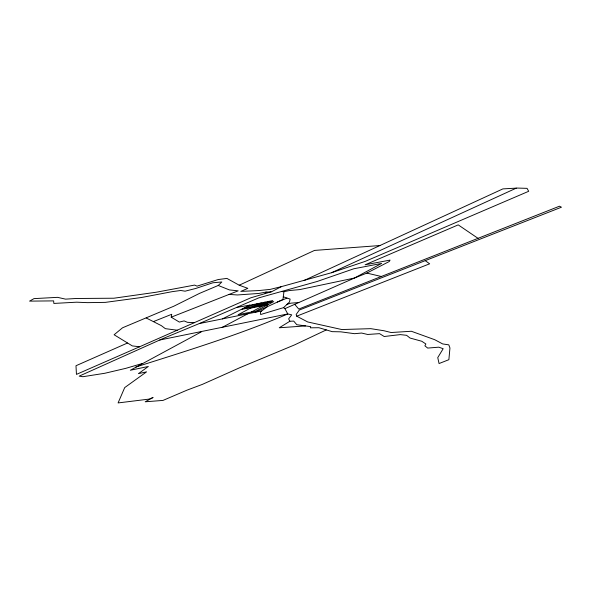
<?xml version="1.0" encoding="UTF-8"?>
<svg xmlns="http://www.w3.org/2000/svg" width="591" height="591" viewBox="0 0 591 591"><rect width="100%" height="100%" fill="white"/><g stroke="black" fill="none" stroke-linecap="round" stroke-linejoin="round"><path stroke-width="0.89" d="M478.075 238.365L458.217 224.875L365.127 264.798L390.053 260.099L389.233 261.517L366.848 273.086L354.46 278.036L299.74 289.597L289.487 290.521L283.961 291.688L282.934 299.489L255.268 312.255M194.483 322.671L187.436 322.324L184.111 320.913L179.339 322.08L171.205 317.182L171.745 314.279L153.431 321.585M265.115 293.52L266.061 292.057L271.387 291.858L281.279 286.672L331.477 272.739L365.341 261.325L528.686 191.292L527.054 188.352L517.42 188.071L502.889 188.891L303.951 280.54M267.176 306.759L260.505 311.878L260.631 314.523L283.569 307.645L289.501 302.031L290.115 299.09L283.288 296.785M271.025 291.873L250.732 297.827L139.594 346.777L132.303 345.905L114.115 334.765L122.522 327.798L173.82 306.212L199.536 293.38L218.249 285.468L221.832 281.981L212.93 282.764L195.82 288.438L185.094 291.186L180.713 290.484L172.07 291.681L141.352 297.524L105.39 302.37L87.483 302.644L76.623 302.193L53.833 303.427L53.648 300.885L29.55 301.122L33.99 298.625L57.526 297.347L65.549 299.135L76.076 298.492L113.9 298.219L156.497 292.183L194.594 285.084L197.032 286.133L218.153 279.558L226.907 278.405L239.207 285.202L247.821 288.342L240.818 291.407L259.072 290.543L270.146 289.398L281.279 286.672M294.732 304.335L298.758 309.063L559.5 206.2L561.45 207.212L299.356 310.024L296.165 314.464L296.697 316.178L307.712 321.962L341.805 329.542L370.786 328.662L383.973 330.746L391.139 332.526L411.351 331.263L434.732 339.707L442.674 343.932L448.805 344.849L449.943 348.003L448.879 359.683L439.054 363.546L437.754 357.599L443.176 348.712L438.795 347.176L427.677 348.077L424.892 345.824L425.867 343.984L421.775 341.258L410.036 338.037L406.578 335.304L400.255 334.609L384.194 336.508L379.57 333.649L367.639 334.469L361.589 333.051L354.57 333.686L340.741 331.824L332.164 331.647L318.889 327.724L310.312 327.813L310.696 326.638L296.808 324.71L293.705 321.09L289.856 321.26L279.255 327.776L305.517 325.922M201.391 331.824L130.33 370.247L148.326 366.479L138.457 373.652L146.553 371.865L124.694 387.6L118.089 402.929L148.998 399.117L153.084 397.514L145.209 401.791L163.013 400.41L187.074 390.126L202.299 384.409L239.673 367.742L294.458 344.945L326.298 329.918M245.959 308.539L253.561 304.476M249.801 307.763L257.395 303.7M253.635 306.988L261.237 302.924M257.477 306.212L265.071 302.149M261.311 305.436L268.912 301.373M251.374 312.026L262.766 305.931L267.376 305M221.78 327.613L247.843 313.755M142.261 363.539L125.713 368.363L104.821 373.268L82.895 376.718L79.187 376.135L162.88 338.606L199.307 323.558L222.401 318.896L249.771 305.119L236.422 307.519M239.207 285.202L314.523 250.414L379.917 245.546M331.477 272.739L516.283 188.137M139.594 346.777L76.453 374.391L75.98 365.74L127.442 343.039M283.569 307.645L284.906 308.657L354.46 278.036L381.616 263.423L353.832 268.765L317.278 281.442L258.718 297.886L199.307 323.558M277.356 302.06L286.923 298.152M171.205 317.182L238.195 290.831L229.456 289.937L218.249 285.468M296.697 316.178L429.65 263.808L425.232 260.646M135.635 367.085C186.852 350.825 238.328 335.141 287.78 313.947L291.71 314.848L288.637 318.867L289.856 321.26M286.849 304.409L290.875 303.153L298.81 302.54M250.289 308.207L268.137 304.594M222.401 318.896L261.577 310.977M266.061 292.057L258.843 293.446L237.375 294.968L229.079 294.407M159.718 340.017L287.78 313.947L284.906 308.657M281.449 291.562L283.961 291.688M177.374 330.229L165.347 328.662L161.373 325.663L146.213 317.98M366.848 273.086L381.468 276.536M249.72 305.259L242.118 309.315L265.152 304.661L272.747 300.597L249.72 305.259M255.896 305.207L238.136 314.707L255.977 311.095L273.736 301.602L255.896 305.207"/></g></svg>
